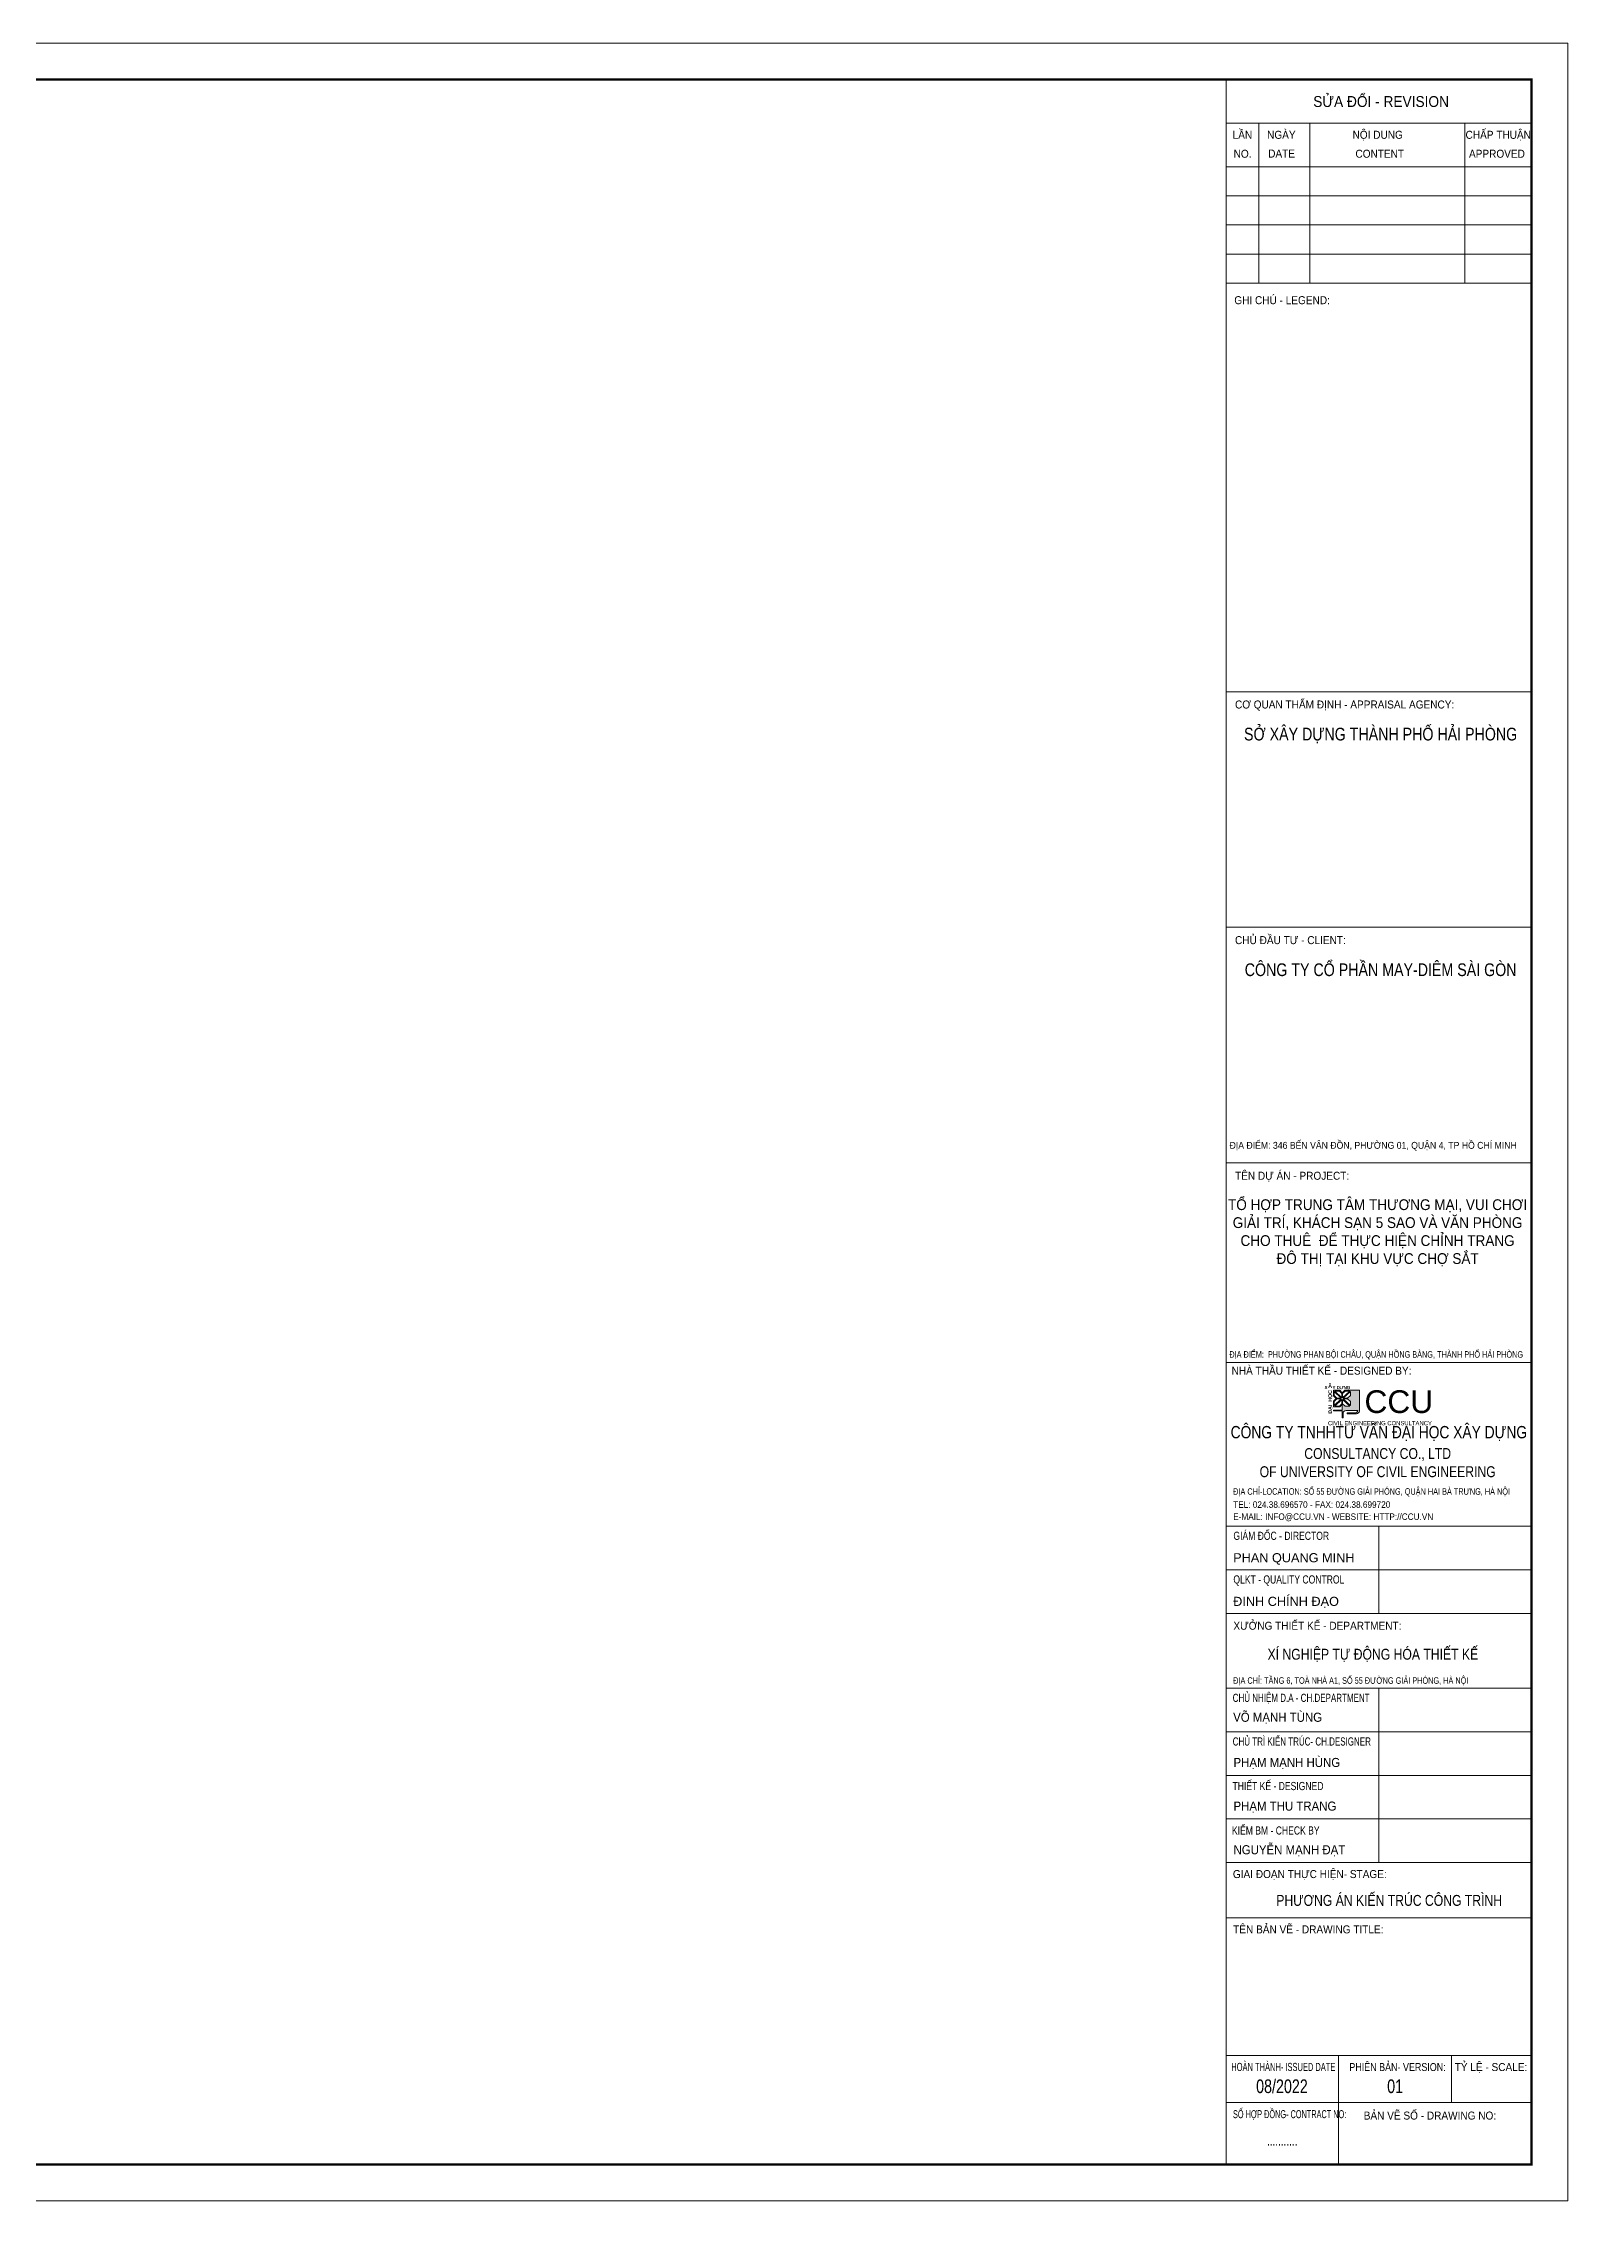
# Model space of a CAD drawing. Header units: millimetres. Extents: x 0 to 1189, y 0 to 841.
# Drawn here: x 594 to 1189, y 0 to 841 of the extents above; entities that cross this region are included whole.
import ezdxf
from ezdxf.enums import TextEntityAlignment as Align

# ---------------------------------------------------------------- set-up
doc = ezdxf.new("R2010")
doc.units = ezdxf.units.MM
doc.header["$MEASUREMENT"] = 0
doc.layers.get('0').update_dxf_attribs({"lineweight": 5})
doc.layers.get('DEFPOINTS').update_dxf_attribs({"color": 255, "lineweight": 0})
for name, color, linetype, lineweight in [('khung', 7, 'Continuous', 60), ('KT-Chu viet', 255, 'Continuous', 20), ('KT-Net thay', 7, 'Continuous', 15), ('TEXT', 7, 'Continuous', 5)]:
    doc.layers.add(name, color=color, linetype=linetype, lineweight=lineweight)
doc.styles.add('51KHUNG TEN$0$khung ten A1$1$Standard', font='VHARIAL.TTF', dxfattribs={"width": 0.9})
doc.styles.add('Arial', font='arial.ttf')
doc.styles.add('Khung ten KT A2$0$Khung A2$0$Khung A2$0$khung ten A1$1$Standard', font='VHARIAL.TTF')
doc.styles.add('SD-T2-B', font='arialbd.ttf')

# ---------------------------------------------------------------- blocks, each defined once
blk = doc.blocks.new('A$C067E0FED')
at = {"ltscale": 500, "true_color": 0x0e489d}
h = blk.add_hatch(color=154, dxfattribs=at)
h.dxf.hatch_style = 1
h.paths.add_polyline_path([(933, 986), (707, 985), (538, 985), (471, 921), (405, 985), (235, 985), (235, 835), (311, 766), (235, 697), (235, 547), (405, 547), (471, 611), (471, 459), (235, 459), (235, 444), (471, 444), (471, 256), (491, 256), (491, 371, -0.414197), (571, 451), (886, 452, -0.350385), (804, 386), (605, 386), (605, 363), (833, 363, 0.414214), (933, 463)])
h.paths.add_polyline_path([(687, 688), (687, 579), (497, 756), (613, 756)], flags=16)
h.paths.add_polyline_path([(613, 776), (497, 776), (687, 953), (687, 844)], flags=16)
h.paths.add_polyline_path([(671, 567), (546, 567), (481, 629), (481, 743)], flags=16)
h.paths.add_polyline_path([(481, 789), (481, 903), (546, 965), (671, 965)], flags=16)
h.paths.add_polyline_path([(461, 629), (397, 567), (271, 567), (461, 743)], flags=16)
h.paths.add_polyline_path([(461, 789), (271, 965), (397, 965), (461, 903)], flags=16)
h.paths.add_polyline_path([(446, 756), (255, 579), (255, 688), (329, 756)], flags=16)
h.paths.add_polyline_path([(446, 776), (329, 776), (255, 844), (255, 953)], flags=16)
at = {"color": 154, "ltscale": 500, "true_color": 0x0e489d}
blk.add_line((707, 985), (933, 986), dxfattribs=at)
for points in [[(235, 835), (235, 985), (405, 985), (471, 921)], [(311, 766), (235, 835)], [(311, 766), (235, 697)], [(235, 697), (235, 547)], [(235, 697), (235, 547), (405, 547), (471, 611)], [(329, 776), (255, 844), (255, 953), (446, 776)], [(329, 756), (255, 688), (255, 579), (446, 756)], [(461, 903), (461, 789), (271, 965), (397, 965), (461, 903)], [(461, 629), (461, 743), (271, 567), (397, 567), (461, 629)], [(329, 776), (446, 776)], [(446, 756), (329, 756)], [(707, 985), (538, 985), (471, 921)], [(471, 611), (471, 459)], [(481, 903), (481, 789), (671, 965), (546, 965), (481, 903)], [(481, 629), (481, 743), (671, 567), (546, 567), (481, 629)], [(613, 776), (687, 844), (687, 953), (497, 776)], [(497, 776), (613, 776)], [(613, 756), (687, 688), (687, 579), (497, 756)], [(613, 756), (497, 756)], [(471, 459), (235, 459), (235, 444), (471, 444)], [(471, 444), (471, 256)]]:
    blk.add_lwpolyline(points, dxfattribs=at)
for points in [[(804, 386), (605, 386), (605, 363), (833, 363, 0.414214), (933, 463), (933, 986)], [(471, 256), (491, 256), (491, 371, -0.414214), (571, 451), (886, 452)]]:
    blk.add_lwpolyline(points, format="xyb", dxfattribs=at)
blk.add_arc((804, 470), 84.2, 270.1432, 347.3819, dxfattribs=at)
at = {"color": 154, "ltscale": 500, "true_color": 0x0e489d, "attachment_point": 1, "style": 'Khung ten KT A2$0$Khung A2$0$Khung A2$0$khung ten A1$1$Standard'}
for s, width, insert, char_height in [('{\\fArial|b1|i0|c0|p34;Â  }', 3266, (96, 1148), 105), ('{\\fArial|b1|i0|c0|p34;X}', 3266, (2, 1101), 85), ('{\\fArial|b1|i0|c0|p34;Y DỰNG}', 3266, (211, 1101), 85), ('CCU', 237, (1060, 986), 602.6), ('CIVIL ENGINEERING CONSULTANCY', 3266, (93, 170), 112)]:
    blk.add_mtext_dynamic_manual_height_columns(s, width=width, gutter_width=17.5, heights=[0], dxfattribs=dict(at, insert=insert, char_height=char_height))
at = {"color": 154, "ltscale": 500, "true_color": 0x0e489d, "insert": (98, 363), "char_height": 100, "attachment_point": 1, "rotation": 90, "style": 'Khung ten KT A2$0$Khung A2$0$Khung A2$0$khung ten A1$1$Standard'}
blk.add_mtext_dynamic_manual_height_columns('{\\fArial|b1|i0|c0|p34;ĐẠI  HỌC }', width=3266, gutter_width=17.5, heights=[0], dxfattribs=at)

msp = doc.modelspace()

# ---------------------------------------------------------------- linework, layer by layer
for p, q in [((1055.77, 826.84), (1055.77, 14.18)), ((1055.77, 826.84), (1055.77, 14.18)), ((1055.77, 809.83), (1174.84, 809.83)), ((1055.77, 809.83), (1174.84, 809.83)), ((1068.53, 747.46), (1068.53, 809.83)), ((1068.53, 747.46), (1068.53, 809.83)), ((1088.37, 747.46), (1088.37, 809.83)), ((1088.37, 747.46), (1088.37, 809.83)), ((1148.85, 747.46), (1148.85, 809.83)), ((1055.77, 792.82), (1174.84, 792.82)), ((1055.77, 792.82), (1174.84, 792.82)), ((1055.77, 781.48), (1174.84, 781.48)), ((1055.77, 781.48), (1174.84, 781.48)), ((1055.77, 770.14), (1174.84, 770.14)), ((1055.77, 770.14), (1174.84, 770.14)), ((1055.77, 758.8), (1174.84, 758.8)), ((1055.77, 758.8), (1174.84, 758.8)), ((1055.77, 747.46), (1174.84, 747.46)), ((1055.77, 747.46), (1174.84, 747.46)), ((1055.77, 588.22), (1174.84, 588.22)), ((1055.77, 496.38), (1174.84, 496.38)), ((1055.77, 404.53), (1174.84, 404.53)), ((1055.77, 326.8), (1174.84, 326.8)), ((1055.77, 263.01), (1174.84, 263.01)), ((1115.31, 263.01), (1115.31, 228.99)), ((1055.77, 246), (1174.84, 246)), ((1055.77, 246), (1174.84, 246)), ((1055.77, 228.99), (1174.84, 228.99)), ((1055.77, 228.99), (1174.84, 228.99)), ((1055.77, 228.99), (1174.84, 228.99)), ((1055.77, 228.99), (1174.84, 228.99)), ((1055.77, 228.99), (1174.84, 228.99)), ((1055.77, 228.99), (1174.84, 228.99)), ((1055.77, 199.87), (1174.84, 199.87)), ((1055.77, 199.87), (1174.84, 199.87)), ((1115.31, 199.87), (1115.31, 131.83)), ((1055.77, 182.86), (1174.84, 182.86)), ((1055.77, 165.85), (1174.84, 165.85)), ((1055.77, 165.85), (1174.84, 165.85)), ((1055.77, 165.85), (1174.84, 165.85)), ((1055.77, 165.85), (1174.84, 165.85)), ((1055.77, 148.84), (1174.84, 148.84)), ((1055.77, 148.84), (1174.84, 148.84)), ((1055.77, 131.83), (1174.84, 131.83)), ((1055.77, 131.83), (1174.84, 131.83)), ((1055.77, 110.37), (1174.84, 110.37)), ((1055.77, 110.37), (1174.84, 110.37)), ((1055.77, 110.37), (1174.84, 110.37)), ((1055.77, 56.7), (1174.84, 56.7)), ((1055.77, 56.7), (1174.84, 56.7)), ((1099.63, 56.7), (1099.63, 14.18)), ((1143.58, 56.7), (1143.58, 38.27)), ((1055.77, 38.27), (1174.84, 38.27)), ((1055.77, 38.27), (1174.84, 38.27))]:
    msp.add_line(p, q)
at = {"layer": 'DEFPOINTS'}
msp.add_lwpolyline([(0, 841), (1189, 841), (1189, 0), (0, 0)], close=True, dxfattribs=at)
at = {"layer": 'KT-Net thay', "const_width": 0.849}
msp.add_lwpolyline([(38.23, 14.16), (1174.84, 14.16), (1174.84, 826.84), (38.23, 826.84)], close=True, dxfattribs=at)

# ---------------------------------------------------------------- block references
at = {"color": 1, "xscale": 0.01469674805194806, "yscale": 0.01469674805194806, "zscale": 0.01469674805194806}
msp.add_blockref('A$C067E0FED', (1094.11, 301.44), dxfattribs=at)

# ---------------------------------------------------------------- texts
at = {"color": 2, "style": '51KHUNG TEN$0$khung ten A1$1$Standard'}
for s, height, width, p in [('c¬ quan thÈm ®Þnh - appraisal agency:', 3.1185, 0.9, (1059.22, 581.67)), ('chñ ®Çu t\xad - client:', 3.1185, 0.9, (1059.22, 489.83)), ('Tªn dù ¸n - project:', 3.1185, 0.9, (1059.22, 397.99)), ('nhµ thÇu thiÕt kÕ - designed by:', 3.1185, 0.9, (1057.88, 322.02)), ('®Þa chØ-LOCATION: sè 55 ®\xadêng gi¶i phãng, quËn hai bµ tr\xadng, hµ néi', 2.5485, 0.8, (1058.5, 275.21)), ('TEL: 024.38.696570 - FAX: 024.38.699720', 2.5485, 0.9, (1058.5, 270.11)), ('gi¸m ®èc - director ', 3.1894, 0.75, (1058.59, 257.62)), ('E-MAIL: INFO@CCU.VN - WEBSITE: HTTP://CCU.VN', 2.5485, 0.9, (1058.5, 265.39)), ('QLKT - quality control', 3.1894, 0.75, (1058.59, 240.61)), ('x¦ëng thiÕt kÕ - department:', 3.1185, 0.9, (1058.59, 222.6)), ('Chñ nhiÖm d.a - ch.department', 3.1894, 0.7, (1058.32, 194.47)), ('Chñ tr× KIÕN TRóC- ch.designer', 3.1894, 0.7, (1058.32, 177.46)), ('ThiÕt kÕ - designed', 3.1894, 0.75, (1058.25, 160.09)), ('KiÓm BM - check by', 3.1894, 0.75, (1058.03, 142.77)), ('giai ®o¹n thùc hiÖn- stage:', 3.1185, 0.9, (1058.4, 125.81)), ('tªn b¶n vÏ - drawing title:', 3.1185, 0.9, (1058.51, 104.25)), ('Hoµn thµnh- issued date : ', 3.1894, 0.6, (1057.78, 50.59)), ('phiªn b¶n- version:', 3.1185, 0.8, (1103.8, 50.59)), ('tû lÖ - scale:', 3.1185, 0.9, (1144.87, 50.59)), ('01', 5.316, 0.75, (1118.55, 42.01)), ('sè hîp ®ång- CONTRACT NO:', 3.1185, 0.6, (1058.43, 32.23)), ('B¶n vÏ sè - drawing no:', 3.1185, 0.9, (1109.41, 31.68))]:
    msp.add_text(s, height=height, dxfattribs=dict(at, width=width)).set_placement(p)
at = {"style": '51KHUNG TEN$0$khung ten A1$1$Standard'}
for s, p in [('phan quang minh', (1058.5, 248.9)), ('§INH CHÝNH §¹O', (1058.5, 231.89))]:
    msp.add_text(s, height=3.5438, dxfattribs=at).set_placement(p)
at = {"color": 2, "style": '51KHUNG TEN$0$khung ten A1$1$Standard', "width": 0.8}
msp.add_text('xÝ nghiÖp tù ®éng hãa thiÕt kÕ', height=4.2475, dxfattribs=at).set_placement((1112.97, 213.05), align=Align.MIDDLE_CENTER)
at = {"color": 2, "style": '51KHUNG TEN$0$khung ten A1$1$Standard'}
for s, height, width, p in [('®Þa chØ: tÇng 6, toµ nhµ a1, sè 55 ®\xadêng gi¶i phãng, hµ néi', 2.5515, 0.8, (1104.36, 201.53)), ('08/2022', 5.316, 0.75, (1077.52, 42.01)), ('...........', 3.969, 0.7, (1077.62, 21.5))]:
    msp.add_text(s, height=height, dxfattribs=dict(at, width=width)).set_placement(p, align=Align.CENTER)
at = {"style": '51KHUNG TEN$0$khung ten A1$1$Standard'}
for s, height, width, p in [('vâ m¹nh tïng', 3.5438, 0.9, (1058.5, 186.72)), ('ph¹m m¹nh hïng', 3.5438, 0.9, (1058.64, 169.09)), ('nguyÔn m¹nh ®¹t', 3.5438, 0.9, (1058.64, 135.07)), ('PH¦¥NG ¸N KIÕN TRóC C¤NG TR×NH', 4.2475, 0.8, (1075.32, 114.98))]:
    msp.add_text(s, height=height, dxfattribs=dict(at, width=width)).set_placement(p)
at = {"color": 1, "style": '51KHUNG TEN$0$khung ten A1$1$Standard', "width": 0.9}
msp.add_text('ph¹m THU TRANG', height=3.5438, dxfattribs=at).set_placement((1058.64, 152.08))
at = {"insert": (1057.1, 412.75), "char_height": 2.6901, "width": 117.737, "attachment_point": 1, "style": '51KHUNG TEN$0$khung ten A1$1$Standard'}
msp.add_mtext('§ÞA ®iÓm: 346 BÕN V¢N §åN, PH¦êNG 01, QUËN 4, TP Hå CHÝ MINH', dxfattribs=at)
at = {"color": 2, "insert": (1115.31, 302.02), "char_height": 4.8138, "width": 119.0709, "attachment_point": 2, "style": '51KHUNG TEN$0$khung ten A1$1$Standard'}
msp.add_mtext('{\\W0.8;c«ng ty Tnhht\xad vÊn ®¹i häc x©y dùng\\W1; }', dxfattribs=at)
at = {"color": 4, "insert": (1114.85, 293.4), "char_height": 4.2475, "width": 144.536, "attachment_point": 2, "style": '51KHUNG TEN$0$khung ten A1$1$Standard'}
msp.add_mtext('{\\W0.8;CONSULTANCY CO., LTD \\POF UNIVERSITY OF CIVIL ENGINEERING}', dxfattribs=at)
at = {"layer": 'khung', "style": 'Arial', "width": 0.8}
msp.add_text('ĐỊA ĐIỂM:  PHƯỜNG PHAN BỘI CHÂU, QUẬN HỒNG BÀNG, THÀNH PHỐ HẢI PHÒNG', height=2.5485, dxfattribs=at).set_placement((1114.28, 328.63), align=Align.CENTER)
at = {"layer": 'KT-Chu viet', "color": 2, "style": '51KHUNG TEN$0$khung ten A1$1$Standard', "width": 0.9}
for s, height, p in [('söa ®æi - revision', 4.2475, (1089.72, 816.12)), ('LÇn', 3.119, (1058.29, 803.72)), ('ngµy', 3.119, (1071.74, 803.72)), ('Néi dung', 3.119, (1105.05, 803.73)), ('chÊp thuËn', 3.119, (1149.11, 803.72)), ('Ghi chó - legend:', 3.1185, (1058.95, 739.26))]:
    msp.add_text(s, height=height, dxfattribs=at).set_placement(p)
at = {"layer": 'KT-Chu viet', "color": 4, "style": '51KHUNG TEN$0$khung ten A1$1$Standard', "width": 0.9}
for s, p in [('no.', (1058.69, 796.34)), ('date', (1072.15, 796.4)), (' content', (1105.09, 796.34)), ('approved', (1150.45, 796.34))]:
    msp.add_text(s, height=3.119, dxfattribs=at).set_placement(p)
at = {"layer": 'KT-Chu viet', "style": '51KHUNG TEN$0$khung ten A1$1$Standard', "width": 0.8}
for s, p in [('së x©y dùng thµnh phè h¶i phßng', (1115.99, 569.21)), ('C¤NG TY cæ phÇn may-diªm sµI gßn', (1115.99, 477.37))]:
    msp.add_text(s, height=4.9613, dxfattribs=at).set_placement(p, align=Align.CENTER)
at = {"layer": 'TEXT', "color": 7, "insert": (1114.81, 377.31), "char_height": 4.2, "attachment_point": 5, "style": 'SD-T2-B'}
msp.add_mtext_dynamic_manual_height_columns('{\\fArial|b0|i0|c0|p34;\\W0.9;TỔ HỢP TRUNG TÂM THƯƠNG MẠI, VUI CHƠI GIẢI TRÍ, KHÁCH SẠN 5 SAO VÀ VĂN PHÒNG CHO THUÊ  ĐỂ THỰC HIỆN CHỈNH TRANG \\PĐÔ THỊ TẠI KHU VỰC CHỢ SẮT}', width=118.5477, gutter_width=1, heights=[0], dxfattribs=at)

doc.saveas('drawing.dxf')
